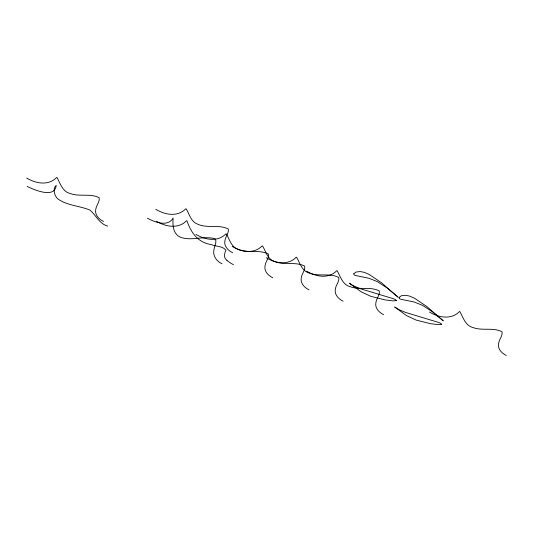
<?xml version="1.0" encoding="UTF-8"?>
<svg xmlns="http://www.w3.org/2000/svg" width="533" height="533" viewBox="0 0 533 533"><rect width="100%" height="100%" fill="white"/><g stroke="black" fill="none" stroke-linecap="round" stroke-linejoin="round"><path stroke-width="0.8" d="M27.143 186.477C34.059 189.635 54.659 199.076 56.238 185.377C52.454 188.089 54.233 196.404 58.19 199.122C67.538 205.698 79.57 205.778 89.897 210.069C96.04 215.066 99.085 223.687 107.673 226.139M429.518 312.065C438.592 317.661 451.484 319.967 459.473 311.552L459.906 311.632C463.284 317.615 465.396 325.87 473.257 327.628C482.472 331.046 493.505 327.142 502.073 331.812C502.859 335.99 498.901 339.448 498.602 343.598C497.509 348.955 501.893 353.366 506.35 355.491M306.781 271.23C315.856 276.827 328.748 279.132 336.743 270.711L337.176 270.791C340.554 276.774 342.659 285.035 350.521 286.794C359.735 290.212 370.768 286.301 379.336 290.978C380.122 295.155 376.165 298.613 375.865 302.764C374.772 308.121 379.156 312.531 383.613 314.657M266.26 257.745C275.328 263.342 288.22 265.647 296.215 257.226L296.648 257.312C300.026 263.295 302.131 271.55 309.993 273.309C319.207 276.727 330.24 272.816 338.808 277.493C339.601 281.671 335.637 285.128 335.337 289.279C334.244 294.636 338.628 299.046 343.085 301.172M155.796 209.316C164.87 214.912 177.762 217.217 185.751 208.803L186.184 208.883C189.455 214.246 190.921 221.728 197.656 224.186C207.304 228.664 219.196 224.113 228.351 229.063C229.137 233.241 225.179 236.699 224.879 240.849C223.787 246.206 228.171 250.617 232.628 252.742M232.188 246.406C241.262 252.009 254.154 254.314 262.143 245.893L262.576 245.973C265.847 251.343 267.313 258.818 274.049 261.277C283.696 265.754 295.588 261.21 304.743 266.154C305.529 270.331 301.571 273.789 301.272 277.946C300.179 283.296 304.563 287.713 309.02 289.839M195.944 234.347C205.012 239.943 217.904 242.255 225.899 233.834L226.332 233.914C229.596 239.277 231.062 246.759 237.805 249.217C247.445 253.695 259.338 249.151 268.492 254.094C269.285 258.272 265.321 261.73 265.021 265.887C263.928 271.237 268.312 275.648 272.769 277.78M156.569 221.248C165.636 226.845 178.528 229.15 186.523 220.735L186.956 220.815C191.087 232.701 197.683 242.515 211.368 244.607C215.898 246.712 223.001 245.92 225.925 250.303C224.373 253.548 223.274 257.812 226.865 260.317M26.65 178.022C35.718 183.619 48.616 185.924 56.605 177.509L57.038 177.589C60.416 183.572 62.528 191.827 70.389 193.586C79.604 197.003 90.637 193.093 99.205 197.77C99.991 201.947 96.027 205.405 95.727 209.556C94.641 214.912 99.025 219.323 103.482 221.448M147.401 218.197C154.683 222.161 167.722 227.298 173.158 218.057C172.465 224.913 172.959 233.854 180.147 237.125C191.447 241.462 203.959 235.333 215.192 238.857C217.311 242.109 214.179 245.973 213.999 249.431C212.447 255.507 216.538 261.37 221.988 263.782M233.461 264.674A28.276 7.469 15.5 0 1 226.911 260.324M353.759 273.809L354.132 274.888L355.185 275.428L369.109 278.319L377.464 281.704L386.878 287.86L398.004 297.094L381.415 282.703L368.989 274.322L364.186 272.303L360.095 271.564L356.051 272.037L353.759 273.809M399.024 297.541L399.397 298.62L400.45 299.16L414.374 302.058L422.729 305.436L432.136 311.592L443.269 320.826L426.68 306.435L414.254 298.054L409.444 296.035L405.36 295.295L401.316 295.768L399.024 297.541M396.439 300.552L393.267 300.898L385.146 299.932L370.881 296.355L361.214 291.837L349.362 283.223L353.339 285.775L360.121 288.626L393.167 298.66A9.741 1.073 15.3 0 1 395.473 299.653L396.439 300.552M441.704 324.291L438.532 324.63L430.411 323.671L416.14 320.086L406.479 315.576L394.627 306.961L398.604 309.506L405.386 312.365L438.432 322.392A9.741 1.073 15.3 0 1 440.738 323.391L441.704 324.291"/></g></svg>
